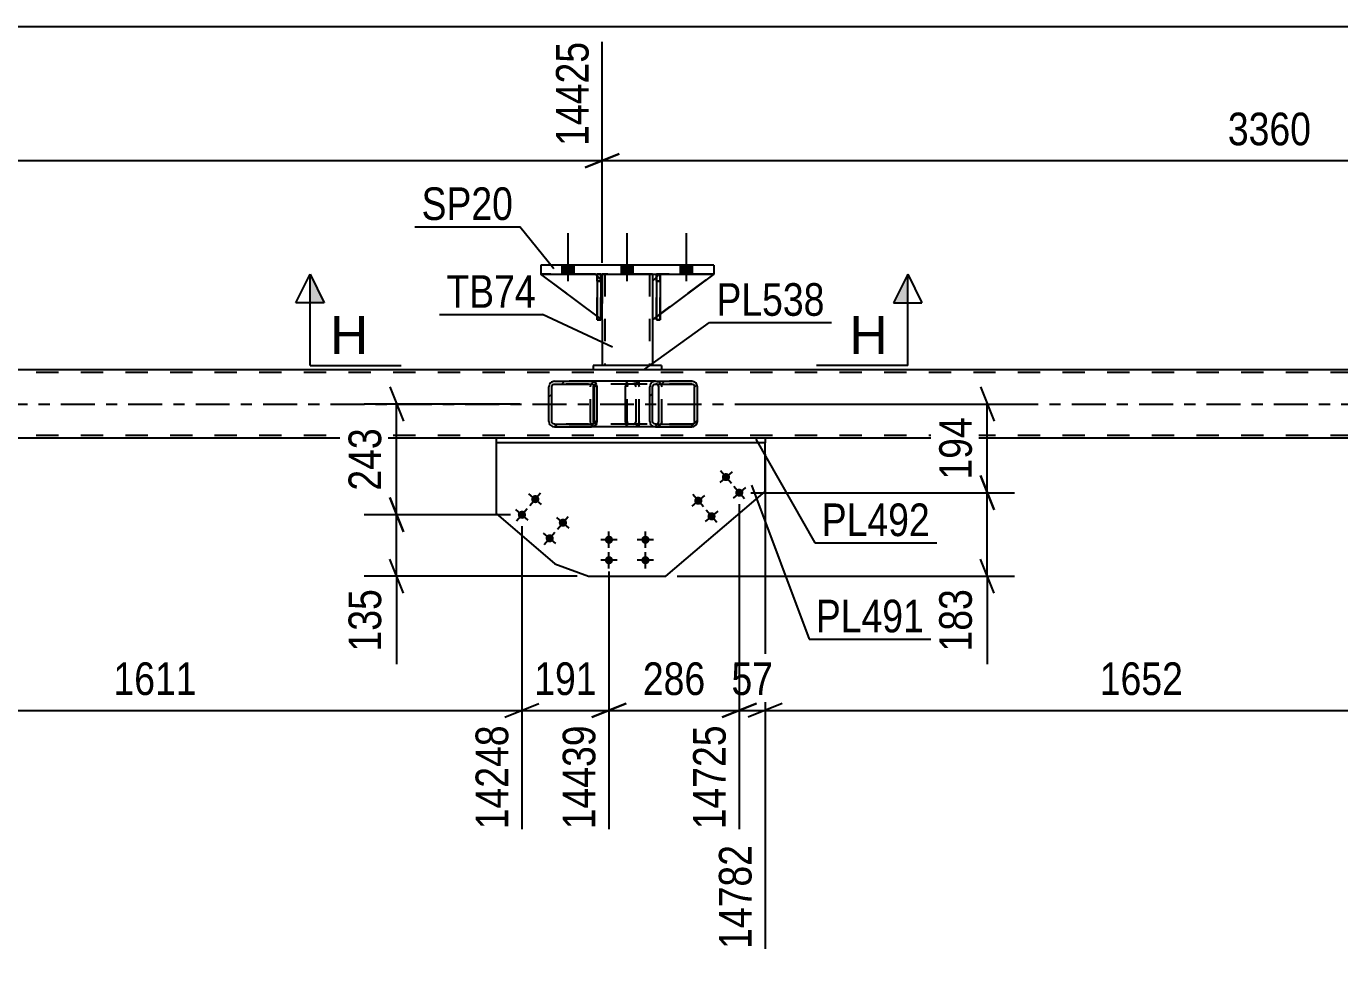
# Model space of a CAD drawing. Header units: millimetres. Extents: x -57 to 784, y -442 to 152.
# Drawn here: x 552.9 to 668.2, y -256.5 to -174.9 of the extents above; entities that cross this region are included whole.
import ezdxf

# ---------------------------------------------------------------- set-up
doc = ezdxf.new("R2010")
doc.units = ezdxf.units.MM
doc.linetypes.add('DXK_LINE_DOT2', pattern=[3.9198, 1.9599, -1.9599])
doc.linetypes.add('DXK_LINE_DOT3', pattern=[5.9187, 2.979, -0.9799, 0.9799, -0.9799])
doc.styles.add('Arial', font='ARIAL.TTF', dxfattribs={"height": 0.2})
doc.styles.add('Arial Narrow', font='ARIALN.TTF', dxfattribs={"height": 0.2})

# ---------------------------------------------------------------- blocks, each defined once
blk = doc.blocks.new('Part-761523242-1364 - 1231')
at = {"color": 2, "linetype": 'Continuous'}
for p, q in [((602.65, -205.11), (438.39, -205.11)), ((708.56, -205.11), (608.65, -205.11)), ((594.12, -211.11), (531.96, -211.11)), ((681.57, -211.11), (617.76, -211.11))]:
    blk.add_line(p, q, dxfattribs=at)
at = {"color": 7, "linetype": 'DXK_LINE_DOT2'}
for p, q in [((608.65, -205.11), (602.65, -205.11)), ((708.56, -205.35), (40.98, -205.35)), ((708.56, -210.87), (40.98, -210.87)), ((617.76, -211.11), (594.12, -211.11))]:
    blk.add_line(p, q, dxfattribs=at)
at = {"color": 7, "linetype": 'DXK_LINE_DOT3'}
blk.add_line((40.98, -208.11), (708.56, -208.11), dxfattribs=at)
blk = doc.blocks.new('Part-761523242-1236 - 1231')
at = {"color": 7, "linetype": 'DXK_LINE_DOT2'}
for p, q in [((608.21, -197.31), (608.21, -196.71)), ((608.21, -196.71), (608.21, -196.71)), ((608.21, -196.71), (608.21, -200.71)), ((608.53, -196.71), (608.21, -196.71)), ((608.53, -197.31), (608.53, -196.71)), ((608.53, -200.71), (608.53, -196.71)), ((608.21, -200.71), (608.21, -197.31)), ((608.21, -197.31), (608.53, -197.31)), ((608.53, -197.31), (608.53, -200.71)), ((608.21, -200.71), (608.53, -200.71))]:
    blk.add_line(p, q, dxfattribs=at)
blk = doc.blocks.new('Part-761523242-1238 - 1231')
at = {"color": 2, "linetype": 'Continuous'}
for p, q in [((608.53, -196.71), (608.21, -196.71)), ((608.21, -196.71), (608.21, -200.71)), ((608.53, -196.71), (608.53, -196.71)), ((608.53, -196.71), (608.53, -200.71)), ((608.53, -200.71), (608.21, -200.71))]:
    blk.add_line(p, q, dxfattribs=at)
at = {"color": 7, "linetype": 'DXK_LINE_DOT2'}
for p, q in [((608.21, -197.31), (608.21, -196.71)), ((608.53, -197.31), (608.53, -196.71)), ((608.53, -196.71), (608.53, -196.71)), ((608.53, -197.31), (608.21, -197.31)), ((608.21, -197.31), (608.21, -200.71)), ((608.53, -200.71), (608.53, -197.31))]:
    blk.add_line(p, q, dxfattribs=at)
blk = doc.blocks.new('Part-761523242-1260 - 1231')
at = {"color": 2, "linetype": 'Continuous'}
for p, q in [((608.65, -204.71), (602.65, -204.71)), ((602.65, -204.71), (602.65, -205.11)), ((608.65, -205.11), (602.65, -205.11)), ((608.65, -204.71), (608.65, -205.11))]:
    blk.add_line(p, q, dxfattribs=at)
blk = doc.blocks.new('Part-761523242-1690 - 1231')
at = {"color": 7, "linetype": 'DXK_LINE_DOT2'}
for p, q in [((603.01, -197.31), (603.01, -196.71)), ((603.01, -196.71), (603.01, -196.71)), ((603.01, -196.71), (603.01, -200.71)), ((603.33, -196.71), (603.01, -196.71)), ((603.33, -197.31), (603.33, -196.71)), ((603.33, -200.71), (603.33, -196.71)), ((603.01, -200.71), (603.01, -197.31)), ((603.01, -197.31), (603.33, -197.31)), ((603.33, -197.31), (603.33, -200.71)), ((603.01, -200.71), (603.33, -200.71))]:
    blk.add_line(p, q, dxfattribs=at)
blk = doc.blocks.new('Part-761523242-1324 - 1231')
at = {"color": 2, "linetype": 'Continuous'}
for p, q in [((613.25, -195.91), (598.05, -195.91)), ((598.05, -195.91), (598.05, -196.71)), ((613.25, -195.91), (613.25, -196.71)), ((598.05, -196.71), (613.25, -196.71))]:
    blk.add_line(p, q, dxfattribs=at)
blk = doc.blocks.new('Part-761523242-1337 - 1231')
at = {"color": 2, "linetype": 'Continuous'}
for p, q in [((603.45, -196.71), (603.45, -197.31)), ((607.85, -196.71), (607.85, -197.31)), ((603.45, -200.71), (603.45, -204.71)), ((607.85, -200.71), (607.85, -204.71))]:
    blk.add_line(p, q, dxfattribs=at)
at = {"color": 7, "linetype": 'DXK_LINE_DOT2'}
for p, q in [((607.85, -196.71), (603.45, -196.71)), ((603.69, -196.71), (603.69, -204.71)), ((607.61, -196.71), (607.61, -204.71)), ((603.45, -197.31), (603.45, -200.71)), ((607.85, -197.31), (607.85, -200.71)), ((607.85, -204.71), (603.45, -204.71))]:
    blk.add_line(p, q, dxfattribs=at)
blk = doc.blocks.new('Part-761523242-1367 - 1231')
at = {"linetype": 'Continuous'}
h = blk.add_hatch(dxfattribs=at)
h.set_pattern_fill('', scale=0.7, style=0, pattern_type=0)
h.set_pattern_definition([(45, (611.7738, -206.4093), (-1.57154, 1.57154), [])])
h.paths.add_polyline_path([(611.81, -206.59), (611.77, -206.41), (611.66, -206.25), (611.5, -206.15), (611.31, -206.11), (608.13, -206.11), (607.93, -206.15), (607.77, -206.25), (607.66, -206.41), (607.62, -206.59), (607.62, -209.63), (607.66, -209.82), (607.77, -209.97), (607.93, -210.08), (608.13, -210.11), (611.31, -210.11), (611.5, -210.08), (611.66, -209.97), (611.77, -209.82), (611.81, -209.63)])
h.paths.add_polyline_path([(611.54, -209.72), (611.49, -209.8), (611.41, -209.85), (611.31, -209.87), (608.13, -209.87), (608.03, -209.85), (607.95, -209.8), (607.89, -209.72), (607.87, -209.63), (607.87, -206.59), (607.89, -206.5), (607.95, -206.42), (608.03, -206.37), (608.13, -206.35), (611.31, -206.35), (611.41, -206.37), (611.49, -206.42), (611.54, -206.5), (611.56, -206.59), (611.56, -209.63)])
at = {"color": 2, "linetype": 'Continuous'}
for p, q in [((605.49, -206.59), (605.52, -206.41)), ((605.52, -206.41), (605.57, -206.25)), ((605.57, -206.25), (605.66, -206.15)), ((605.66, -206.15), (605.77, -206.11)), ((608.13, -206.11), (605.77, -206.11)), ((607.66, -206.41), (607.62, -206.59)), ((607.89, -206.5), (607.95, -206.42)), ((608.13, -206.11), (607.93, -206.15)), ((607.95, -206.42), (608.03, -206.37)), ((608.03, -206.37), (608.13, -206.35)), ((608.13, -206.11), (611.31, -206.11)), ((608.13, -206.35), (611.31, -206.35)), ((608.26, -206.37), (608.17, -206.35)), ((608.35, -206.42), (608.26, -206.37)), ((608.4, -206.5), (608.35, -206.42)), ((611.5, -206.15), (611.31, -206.11)), ((611.31, -206.35), (611.41, -206.37)), ((611.41, -206.37), (611.49, -206.42)), ((611.49, -206.42), (611.54, -206.5)), ((611.81, -206.59), (611.77, -206.41)), ((605.49, -209.63), (605.49, -206.59)), ((607.62, -209.63), (607.62, -206.59)), ((607.87, -206.59), (607.89, -206.5)), ((607.87, -209.63), (607.87, -206.59)), ((608.42, -206.59), (608.4, -206.5)), ((608.42, -209.63), (608.42, -206.59)), ((611.54, -206.5), (611.56, -206.59)), ((611.56, -209.63), (611.56, -206.59)), ((611.81, -209.63), (611.81, -206.59)), ((605.52, -209.82), (605.49, -209.63)), ((605.57, -209.97), (605.52, -209.82)), ((607.62, -209.63), (607.66, -209.82)), ((607.89, -209.72), (607.87, -209.63)), ((607.95, -209.8), (607.89, -209.72)), ((608.03, -209.85), (607.95, -209.8)), ((608.13, -209.87), (608.03, -209.85)), ((608.13, -209.87), (611.31, -209.87)), ((608.17, -209.87), (608.26, -209.85)), ((608.26, -209.85), (608.35, -209.8)), ((608.35, -209.8), (608.4, -209.72)), ((608.4, -209.72), (608.42, -209.63)), ((611.41, -209.85), (611.31, -209.87)), ((611.49, -209.8), (611.41, -209.85)), ((611.54, -209.72), (611.49, -209.8)), ((611.56, -209.63), (611.54, -209.72)), ((611.77, -209.82), (611.81, -209.63)), ((605.66, -210.08), (605.57, -209.97)), ((605.77, -210.11), (605.66, -210.08)), ((608.13, -210.11), (605.77, -210.11)), ((607.93, -210.08), (608.13, -210.11)), ((608.13, -210.11), (611.31, -210.11)), ((611.31, -210.11), (611.5, -210.08))]:
    blk.add_line(p, q, dxfattribs=at)
at = {"color": 7, "linetype": 'DXK_LINE_DOT2'}
for p, q in [((605.67, -206.42), (605.64, -206.5)), ((605.71, -206.37), (605.67, -206.42)), ((605.77, -206.35), (605.71, -206.37)), ((611.31, -206.35), (605.77, -206.35)), ((606.68, -206.35), (606.68, -206.11)), ((611.31, -206.11), (608.13, -206.11)), ((608.17, -206.11), (608.36, -206.15)), ((608.63, -206.41), (608.67, -206.59)), ((605.64, -206.5), (605.63, -206.59)), ((605.63, -209.63), (605.63, -206.59)), ((608.67, -209.63), (608.67, -206.59)), ((605.63, -209.63), (605.64, -209.72)), ((605.64, -209.72), (605.67, -209.8)), ((605.67, -209.8), (605.71, -209.85)), ((605.71, -209.85), (605.77, -209.87)), ((611.31, -209.87), (605.77, -209.87)), ((606.68, -210.11), (606.68, -209.87)), ((608.67, -209.63), (608.63, -209.82)), ((611.31, -210.11), (608.13, -210.11)), ((608.36, -210.08), (608.17, -210.11))]:
    blk.add_line(p, q, dxfattribs=at)
at = {"color": 2, "linetype": 'Continuous'}
for centre, start, end in [((608.11, -206.61), 111.1941, 156.1506), ((611.32, -206.61), 23.8494, 68.8059), ((608.11, -209.62), 203.8494, 248.8059), ((611.32, -209.62), 291.1941, 336.1506)]:
    blk.add_arc(centre, 0.492, start, end, dxfattribs=at)
at = {"color": 7, "linetype": 'DXK_LINE_DOT2'}
for centre, start, end in [((608.18, -206.61), 23.8494, 68.8059), ((608.18, -209.62), 291.1941, 336.1506)]:
    blk.add_arc(centre, 0.492, start, end, dxfattribs=at)
blk = doc.blocks.new('Part-761523242-1369 - 1231')
at = {"linetype": 'Continuous'}
h = blk.add_hatch(dxfattribs=at)
h.set_pattern_fill('', scale=0.7, style=0, pattern_type=0)
h.set_pattern_definition([(45, (602.9717, -206.4093), (-1.57154, 1.57154), [])])
h.paths.add_polyline_path([(603.01, -206.59), (602.97, -206.41), (602.86, -206.25), (602.7, -206.15), (602.5, -206.11), (599.26, -206.11), (599.07, -206.15), (598.9, -206.25), (598.79, -206.41), (598.75, -206.59), (598.75, -209.63), (598.79, -209.82), (598.9, -209.97), (599.07, -210.08), (599.26, -210.11), (602.5, -210.11), (602.7, -210.08), (602.86, -209.97), (602.97, -209.82), (603.01, -209.63)])
h.paths.add_polyline_path([(602.74, -209.72), (602.68, -209.8), (602.6, -209.85), (602.5, -209.87), (599.26, -209.87), (599.17, -209.85), (599.08, -209.8), (599.03, -209.72), (599.01, -209.63), (599.01, -206.59), (599.03, -206.5), (599.08, -206.42), (599.17, -206.37), (599.26, -206.35), (602.5, -206.35), (602.6, -206.37), (602.68, -206.42), (602.74, -206.5), (602.76, -206.59), (602.76, -209.63)])
at = {"color": 2, "linetype": 'Continuous'}
for p, q in [((598.79, -206.41), (598.75, -206.59)), ((599.03, -206.5), (599.08, -206.42)), ((599.26, -206.11), (599.07, -206.15)), ((599.08, -206.42), (599.17, -206.37)), ((599.17, -206.37), (599.26, -206.35)), ((599.26, -206.11), (602.5, -206.11)), ((599.26, -206.35), (602.5, -206.35)), ((605.77, -206.11), (602.5, -206.11)), ((602.7, -206.15), (602.5, -206.11)), ((602.5, -206.35), (602.6, -206.37)), ((602.6, -206.37), (602.68, -206.42)), ((602.68, -206.42), (602.74, -206.5)), ((602.7, -206.5), (602.72, -206.47)), ((603.01, -206.59), (602.97, -206.41)), ((598.75, -209.63), (598.75, -206.59)), ((599.01, -206.59), (599.03, -206.5)), ((599.01, -209.63), (599.01, -206.59)), ((602.68, -206.59), (602.7, -206.5)), ((602.68, -209.63), (602.68, -206.59)), ((602.74, -206.5), (602.76, -206.59)), ((602.76, -209.63), (602.76, -206.59)), ((603.01, -209.63), (603.01, -206.59)), ((598.75, -209.63), (598.79, -209.82)), ((599.03, -209.72), (599.01, -209.63)), ((599.08, -209.8), (599.03, -209.72)), ((599.17, -209.85), (599.08, -209.8)), ((599.26, -209.87), (599.17, -209.85)), ((599.26, -209.87), (602.5, -209.87)), ((602.6, -209.85), (602.5, -209.87)), ((602.68, -209.8), (602.6, -209.85)), ((602.7, -209.72), (602.68, -209.63)), ((602.74, -209.72), (602.68, -209.8)), ((602.72, -209.75), (602.7, -209.72)), ((602.76, -209.63), (602.74, -209.72)), ((602.97, -209.82), (603.01, -209.63)), ((599.07, -210.08), (599.26, -210.11)), ((599.26, -210.11), (602.5, -210.11)), ((602.5, -210.11), (602.7, -210.08)), ((605.77, -210.11), (602.5, -210.11))]:
    blk.add_line(p, q, dxfattribs=at)
at = {"color": 7, "linetype": 'DXK_LINE_DOT2'}
for p, q in [((602.5, -206.11), (599.26, -206.11)), ((606.17, -206.35), (599.26, -206.35)), ((602.42, -206.59), (602.46, -206.41)), ((602.72, -206.47), (602.75, -206.42)), ((602.74, -206.15), (602.93, -206.11)), ((602.83, -206.37), (602.75, -206.42)), ((602.93, -206.35), (602.83, -206.37)), ((606.17, -206.11), (605.77, -206.11)), ((606.17, -206.11), (606.36, -206.15)), ((606.26, -206.37), (606.17, -206.35)), ((606.35, -206.42), (606.26, -206.37)), ((606.4, -206.5), (606.35, -206.42)), ((606.64, -206.41), (606.68, -206.59)), ((602.42, -209.63), (602.42, -206.59)), ((606.42, -206.59), (606.4, -206.5)), ((606.42, -209.63), (606.42, -206.59)), ((606.68, -209.63), (606.68, -206.59)), ((606.17, -209.87), (599.26, -209.87)), ((602.46, -209.82), (602.42, -209.63)), ((602.75, -209.8), (602.72, -209.75)), ((602.75, -209.8), (602.83, -209.85)), ((602.83, -209.85), (602.93, -209.87)), ((606.17, -209.87), (606.26, -209.85)), ((606.26, -209.85), (606.35, -209.8)), ((606.35, -209.8), (606.4, -209.72)), ((606.4, -209.72), (606.42, -209.63)), ((606.68, -209.63), (606.64, -209.82)), ((602.5, -210.11), (599.26, -210.11)), ((602.93, -210.11), (602.74, -210.08)), ((606.17, -210.11), (605.77, -210.11)), ((606.36, -210.08), (606.17, -210.11))]:
    blk.add_line(p, q, dxfattribs=at)
at = {"color": 2, "linetype": 'Continuous'}
for centre, start, end in [((599.25, -206.61), 110.7583, 155.68), ((602.52, -206.61), 24.32, 69.2417), ((599.25, -209.61), 204.32, 249.2417), ((602.52, -209.61), 290.7583, 335.68)]:
    blk.add_arc(centre, 0.496, start, end, dxfattribs=at)
at = {"color": 7, "linetype": 'DXK_LINE_DOT2'}
for centre, start, end in [((602.91, -206.61), 110.7583, 155.68), ((606.19, -206.61), 24.32, 69.2417), ((602.91, -209.61), 204.32, 249.2417), ((606.19, -209.61), 290.7583, 335.68)]:
    blk.add_arc(centre, 0.496, start, end, dxfattribs=at)
blk = doc.blocks.new('Bolt-761523242-1396 - 1231')
at = {"linetype": 'Continuous'}
for points in [[(614.04, -214.75, -1), (614.59, -214.29, -1)], [(615.21, -216.12, -1), (615.76, -215.66, -1)], [(611.61, -216.83, -1), (612.16, -216.36, -1)], [(612.78, -218.2, -1), (613.32, -217.73, -1)]]:
    blk.add_hatch(color=1, dxfattribs=at).paths.add_polyline_path(points)
at = {"color": 1, "linetype": 'Continuous'}
for p, q in [((614.87, -214.05), (613.77, -214.99)), ((614.79, -215.07), (613.85, -213.97)), ((616.03, -215.42), (614.94, -216.36)), ((615.95, -216.44), (615.02, -215.34)), ((612.43, -216.13), (611.33, -217.06)), ((612.35, -217.14), (611.42, -216.05)), ((613.6, -217.5), (612.5, -218.43)), ((613.52, -218.51), (612.58, -217.42))]:
    blk.add_line(p, q, dxfattribs=at)
blk = doc.blocks.new('Bolt-761523242-1397 - 1231')
at = {"linetype": 'Continuous'}
for points in [[(597.29, -216.22, -1), (597.84, -216.69, -1)], [(596.12, -217.59, -1), (596.67, -218.06, -1)], [(599.72, -218.29, -1), (600.27, -218.76, -1)], [(598.56, -219.66, -1), (599.11, -220.13, -1)]]:
    blk.add_hatch(color=1, dxfattribs=at).paths.add_polyline_path(points)
at = {"color": 1, "linetype": 'Continuous'}
for p, q in [((598.11, -216.92), (597.01, -215.99)), ((597.09, -217), (598.03, -215.91)), ((596.94, -218.29), (595.85, -217.36)), ((595.93, -218.37), (596.86, -217.28)), ((599.53, -219.08), (600.46, -217.98)), ((600.55, -218.99), (599.45, -218.06)), ((599.38, -220.36), (598.28, -219.43)), ((598.36, -220.45), (599.3, -219.35))]:
    blk.add_line(p, q, dxfattribs=at)
blk = doc.blocks.new('Bolt-761523242-1406 - 1231')
at = {"linetype": 'Continuous'}
for points in [[(603.68, -220.02, -1), (604.4, -220.02, -1)], [(606.88, -220.02, -1), (607.6, -220.02, -1)], [(603.68, -221.82, -1), (604.4, -221.82, -1)], [(606.88, -221.82, -1), (607.6, -221.82, -1)]]:
    blk.add_hatch(color=1, dxfattribs=at).paths.add_polyline_path(points)
at = {"color": 1, "linetype": 'Continuous'}
for p, q in [((604.76, -220.02), (603.32, -220.02)), ((604.04, -220.74), (604.04, -219.3)), ((607.96, -220.02), (606.52, -220.02)), ((607.24, -220.74), (607.24, -219.3)), ((604.04, -222.54), (604.04, -221.1)), ((607.24, -222.54), (607.24, -221.1)), ((604.76, -221.82), (603.32, -221.82)), ((607.96, -221.82), (606.52, -221.82))]:
    blk.add_line(p, q, dxfattribs=at)
blk = doc.blocks.new('Bolt-761523242-1456 - 1231')
at = {"linetype": 'Continuous'}
for points in [[(599.93, -196.71), (600.97, -196.71), (600.97, -195.91), (599.93, -195.91)], [(599.93, -196.71), (600.97, -196.71), (600.97, -195.91), (599.93, -195.91)], [(599.93, -196.71), (600.97, -196.71), (600.97, -195.91), (599.93, -195.91)], [(605.13, -196.71), (606.17, -196.71), (606.17, -195.91), (605.13, -195.91)], [(605.13, -196.71), (606.17, -196.71), (606.17, -195.91), (605.13, -195.91)], [(610.33, -196.71), (611.37, -196.71), (611.37, -195.91), (610.33, -195.91)], [(610.33, -196.71), (611.37, -196.71), (611.37, -195.91), (610.33, -195.91)], [(610.33, -196.71), (611.37, -196.71), (611.37, -195.91), (610.33, -195.91)]]:
    blk.add_hatch(color=1, dxfattribs=at).paths.add_polyline_path(points)
at = {"color": 1, "linetype": 'Continuous'}
for p, q in [((600.45, -197.31), (600.45, -193.11)), ((600.45, -197.31), (600.45, -193.11)), ((600.45, -197.31), (600.45, -193.11)), ((605.65, -197.31), (605.65, -193.11)), ((605.65, -197.31), (605.65, -193.11)), ((610.85, -197.31), (610.85, -193.11)), ((610.85, -197.31), (610.85, -193.11)), ((610.85, -197.31), (610.85, -193.11)), ((599.93, -196.71), (599.93, -195.91)), ((599.93, -196.71), (599.93, -195.91)), ((599.93, -196.71), (599.93, -195.91)), ((600.97, -196.71), (600.97, -195.91)), ((600.97, -196.71), (600.97, -195.91)), ((600.97, -196.71), (600.97, -195.91)), ((605.13, -196.71), (605.13, -195.91)), ((605.13, -196.71), (605.13, -195.91)), ((606.17, -196.71), (606.17, -195.91)), ((606.17, -196.71), (606.17, -195.91)), ((610.33, -196.71), (610.33, -195.91)), ((610.33, -196.71), (610.33, -195.91)), ((610.33, -196.71), (610.33, -195.91)), ((611.37, -196.71), (611.37, -195.91)), ((611.37, -196.71), (611.37, -195.91)), ((611.37, -196.71), (611.37, -195.91))]:
    blk.add_line(p, q, dxfattribs=at)
blk = doc.blocks.new('Part-761523242-1495 - 1231')
at = {"color": 2, "linetype": 'Continuous'}
for p, q in [((594.12, -211.51), (594.12, -217.72)), ((617.76, -215.79), (617.76, -211.51)), ((609.04, -223.22), (617.76, -215.79)), ((594.12, -217.72), (599.29, -222.13)), ((599.29, -222.13), (602.24, -223.22)), ((602.24, -223.22), (609.04, -223.22))]:
    blk.add_line(p, q, dxfattribs=at)
at = {"color": 7, "linetype": 'DXK_LINE_DOT2'}
blk.add_line((617.76, -211.51), (594.12, -211.51), dxfattribs=at)
blk = doc.blocks.new('Part-761523242-1566 - 1231')
at = {"color": 2, "linetype": 'Continuous'}
for p, q in [((617.76, -211.11), (594.12, -211.11)), ((594.12, -211.11), (594.12, -211.51)), ((617.76, -211.51), (594.12, -211.51)), ((617.76, -211.11), (617.76, -211.51))]:
    blk.add_line(p, q, dxfattribs=at)
blk = doc.blocks.new('Part-761523242-1691 - 1231')
at = {"color": 2, "linetype": 'Continuous'}
for p, q in [((603.33, -196.71), (603.01, -196.71)), ((603.01, -196.71), (603.01, -200.71)), ((603.33, -196.71), (603.33, -196.71)), ((603.33, -196.71), (603.33, -200.71)), ((603.33, -200.71), (603.01, -200.71))]:
    blk.add_line(p, q, dxfattribs=at)
at = {"color": 7, "linetype": 'DXK_LINE_DOT2'}
for p, q in [((603.01, -197.31), (603.01, -196.71)), ((603.33, -197.31), (603.33, -196.71)), ((603.33, -196.71), (603.33, -196.71)), ((603.33, -197.31), (603.01, -197.31)), ((603.01, -197.31), (603.01, -200.71)), ((603.33, -200.71), (603.33, -197.31))]:
    blk.add_line(p, q, dxfattribs=at)
blk = doc.blocks.new('Part-761523242-1692 - 1231')
at = {"color": 7, "linetype": 'DXK_LINE_DOT2'}
for p, q in [((603.45, -200.71), (598.05, -196.71)), ((598.05, -196.71), (602.85, -196.71)), ((602.85, -196.71), (603.45, -197.31)), ((603.45, -197.31), (602.85, -196.71)), ((603.45, -197.31), (603.45, -200.71)), ((603.45, -197.31), (603.45, -197.31)), ((603.45, -197.31), (603.45, -200.71))]:
    blk.add_line(p, q, dxfattribs=at)
blk = doc.blocks.new('Part-761523242-1693 - 1231')
at = {"color": 2, "linetype": 'Continuous'}
for p, q in [((603.01, -200.38), (598.05, -196.71)), ((603.01, -196.87), (602.85, -196.71)), ((603.45, -197.31), (603.33, -197.19)), ((603.45, -197.31), (603.45, -197.31)), ((603.45, -200.71), (603.45, -197.31)), ((603.33, -200.62), (603.45, -200.71)), ((603.45, -200.71), (603.45, -200.71))]:
    blk.add_line(p, q, dxfattribs=at)
at = {"color": 7, "linetype": 'DXK_LINE_DOT2'}
for p, q in [((602.85, -196.71), (598.05, -196.71)), ((602.85, -196.71), (603.45, -197.31)), ((603.33, -197.19), (603.01, -196.87)), ((603.45, -197.31), (603.45, -200.71)), ((603.33, -200.62), (603.01, -200.38))]:
    blk.add_line(p, q, dxfattribs=at)
blk = doc.blocks.new('Part-761523242-1694 - 1231')
at = {"color": 7, "linetype": 'DXK_LINE_DOT2'}
for p, q in [((608.45, -196.71), (607.85, -197.31)), ((607.85, -200.71), (613.25, -196.71)), ((613.25, -196.71), (608.45, -196.71)), ((607.85, -197.31), (607.85, -200.71))]:
    blk.add_line(p, q, dxfattribs=at)
blk = doc.blocks.new('Part-761523242-1695 - 1231')
at = {"color": 2, "linetype": 'Continuous'}
for p, q in [((608.21, -196.96), (607.85, -197.31)), ((613.25, -196.71), (608.53, -200.21)), ((607.85, -197.31), (607.85, -200.71)), ((608.21, -200.45), (607.85, -200.71))]:
    blk.add_line(p, q, dxfattribs=at)
at = {"color": 7, "linetype": 'DXK_LINE_DOT2'}
for p, q in [((608.45, -196.71), (608.21, -196.96)), ((613.25, -196.71), (608.45, -196.71)), ((608.53, -200.21), (608.21, -200.45))]:
    blk.add_line(p, q, dxfattribs=at)
blk = doc.blocks.new('StraightDimension-761523242-26905 - 1231')
at = {"color": 7, "linetype": 'Continuous'}
for p, q in [((584.78, -206.61), (585.98, -209.61)), ((596.2, -208.11), (582.53, -208.11)), ((585.38, -217.82), (585.38, -208.11)), ((585.98, -219.32), (584.78, -216.32)), ((595.39, -217.82), (582.53, -217.82))]:
    blk.add_line(p, q, dxfattribs=at)
at = {"color": 0}
blk.add_wipeout([(584.63, -209.63), (580.43, -209.63), (580.43, -216.31), (584.63, -216.31)], dxfattribs=at)
at = {"color": 3, "style": 'Arial Narrow'}
blk.add_text('243', height=2.863, rotation=90.0002, dxfattribs=at).set_placement((584.03, -215.71))
blk = doc.blocks.new('StraightDimension-761523242-10078 - 1231')
at = {"color": 7, "linetype": 'Continuous'}
for p, q in [((433.19, -195.71), (433.19, -176.3)), ((603.45, -195.71), (603.45, -176.3)), ((434.69, -186.14), (431.69, -187.34)), ((433.19, -186.74), (603.45, -186.74)), ((601.95, -187.34), (604.95, -186.14))]:
    blk.add_line(p, q, dxfattribs=at)
at = {"color": 0}
blk.add_wipeout([(522.58, -185.99), (522.58, -181.79), (514.06, -181.79), (514.06, -185.99)], dxfattribs=at)
at = {"color": 3, "style": 'Arial Narrow'}
blk.add_text('4257', height=2.863, dxfattribs=at).set_placement((514.66, -185.39))
at = {"color": 0, "linetype": 'Continuous'}
blk.add_wipeout([(602.85, -175.7), (598.65, -175.7), (598.65, -186.04), (602.85, -186.04)], dxfattribs=at)
at = {"color": 3, "linetype": 'Continuous', "style": 'Arial Narrow'}
blk.add_text('14425', height=2.863, rotation=90.0002, dxfattribs=at).set_placement((602.25, -185.44))
blk = doc.blocks.new('StraightDimension-761523242-10077 - 1231')
at = {"color": 7, "linetype": 'Continuous'}
for p, q in [((603.45, -195.71), (603.45, -176.3)), ((720.66, -210.11), (720.66, -176.3)), ((604.95, -186.14), (601.95, -187.34)), ((603.45, -186.74), (720.66, -186.74)), ((719.16, -187.34), (722.16, -186.14))]:
    blk.add_line(p, q, dxfattribs=at)
at = {"color": 0}
blk.add_wipeout([(666.31, -185.99), (666.31, -181.79), (657.8, -181.79), (657.8, -185.99)], dxfattribs=at)
at = {"color": 3, "style": 'Arial Narrow'}
blk.add_text('3360', height=2.863, dxfattribs=at).set_placement((658.4, -185.39))
at = {"color": 0, "linetype": 'Continuous'}
blk.add_wipeout([(720.06, -175.7), (715.86, -175.7), (715.86, -186.04), (720.06, -186.04)], dxfattribs=at)
at = {"color": 3, "linetype": 'Continuous', "style": 'Arial Narrow'}
blk.add_text('17785', height=2.863, rotation=90.0002, dxfattribs=at).set_placement((719.46, -185.44))
blk = doc.blocks.new('StraightDimension-761523242-2321 - 1231')
at = {"color": 7, "linetype": 'Continuous'}
blk.add_line((28.88, -174.95), (720.66, -174.95), dxfattribs=at)
blk = doc.blocks.new('StraightDimension-761523242-26933 - 1231')
at = {"color": 7, "linetype": 'Continuous'}
for p, q in [((636.66, -214.39), (637.86, -217.39)), ((616.49, -215.89), (639.66, -215.89)), ((637.26, -223.22), (637.26, -215.89)), ((637.86, -224.72), (636.66, -221.72)), ((610.04, -223.22), (639.66, -223.22)), ((637.26, -223.22), (637.26, -230.95)), ((637.26, -223.22), (637.26, -230.95))]:
    blk.add_line(p, q, dxfattribs=at)
at = {"color": 0}
blk.add_wipeout([(636.51, -223.74), (632.31, -223.74), (632.31, -230.43), (636.51, -230.43)], dxfattribs=at)
at = {"color": 3, "style": 'Arial Narrow'}
blk.add_text('183', height=2.863, rotation=90.0002, dxfattribs=at).set_placement((635.91, -229.83))
blk = doc.blocks.new('StraightDimension-761523242-10353 - 1231')
at = {"color": 7, "linetype": 'Continuous'}
for p, q in [((617.76, -212.51), (617.76, -255.94)), ((683.84, -216.1), (683.84, -245.44)), ((619.26, -234.4), (616.26, -235.6)), ((617.76, -235), (683.84, -235)), ((682.34, -235.6), (685.34, -234.4))]:
    blk.add_line(p, q, dxfattribs=at)
at = {"color": 0}
blk.add_wipeout([(655.06, -234.25), (655.06, -230.05), (646.55, -230.05), (646.55, -234.25)], dxfattribs=at)
at = {"color": 3, "style": 'Arial Narrow'}
blk.add_text('1652', height=2.863, dxfattribs=at).set_placement((647.15, -233.65))
at = {"color": 0, "linetype": 'Continuous'}
blk.add_wipeout([(683.24, -235.7), (679.04, -235.7), (679.04, -246.04), (683.24, -246.04)], dxfattribs=at)
at = {"color": 3, "linetype": 'Continuous', "style": 'Arial Narrow'}
blk.add_text('16434', height=2.863, rotation=90.0002, dxfattribs=at).set_placement((682.64, -245.44))
blk = doc.blocks.new('StraightDimension-761523242-10354 - 1231')
at = {"color": 7, "linetype": 'Continuous'}
for p, q in [((617.76, -212.51), (617.76, -255.94)), ((615.49, -216.89), (615.49, -245.44)), ((613.99, -235.6), (616.99, -234.4)), ((615.49, -235), (617.76, -235)), ((619.26, -234.4), (616.26, -235.6))]:
    blk.add_line(p, q, dxfattribs=at)
at = {"color": 0, "linetype": 'Continuous'}
blk.add_wipeout([(617.16, -246.2), (612.96, -246.2), (612.96, -256.54), (617.16, -256.54)], dxfattribs=at)
at = {"color": 3, "linetype": 'Continuous', "style": 'Arial Narrow'}
blk.add_text('14782', height=2.863, rotation=90.0002, dxfattribs=at).set_placement((616.56, -255.94))
at = {"color": 0}
blk.add_wipeout([(619.05, -234.25), (619.05, -230.05), (614.2, -230.05), (614.2, -234.25)], dxfattribs=at)
at = {"color": 3, "style": 'Arial Narrow'}
blk.add_text('57', height=2.863, dxfattribs=at).set_placement((614.8, -233.65))
blk = doc.blocks.new('StraightDimension-761523242-10355 - 1231')
at = {"color": 7, "linetype": 'Continuous'}
for p, q in [((615.49, -216.89), (615.49, -245.44)), ((604.04, -222.82), (604.04, -245.44)), ((602.54, -235.6), (605.54, -234.4)), ((604.04, -235), (615.49, -235)), ((616.99, -234.4), (613.99, -235.6))]:
    blk.add_line(p, q, dxfattribs=at)
at = {"color": 0}
blk.add_wipeout([(613.11, -234.25), (613.11, -230.05), (606.42, -230.05), (606.42, -234.25)], dxfattribs=at)
at = {"color": 3, "style": 'Arial Narrow'}
blk.add_text('286', height=2.863, dxfattribs=at).set_placement((607.02, -233.65))
at = {"color": 0, "linetype": 'Continuous'}
blk.add_wipeout([(614.89, -235.7), (610.69, -235.7), (610.69, -246.04), (614.89, -246.04)], dxfattribs=at)
at = {"color": 3, "linetype": 'Continuous', "style": 'Arial Narrow'}
blk.add_text('14725', height=2.863, rotation=90.0002, dxfattribs=at).set_placement((614.29, -245.44))
blk = doc.blocks.new('StraightDimension-761523242-10356 - 1231')
at = {"color": 7, "linetype": 'Continuous'}
for p, q in [((596.39, -218.82), (596.39, -245.44)), ((604.04, -222.82), (604.04, -245.44)), ((594.89, -235.6), (597.89, -234.4)), ((596.39, -235), (604.04, -235)), ((605.54, -234.4), (602.54, -235.6))]:
    blk.add_line(p, q, dxfattribs=at)
at = {"color": 0}
blk.add_wipeout([(603.56, -234.25), (603.56, -230.05), (596.88, -230.05), (596.88, -234.25)], dxfattribs=at)
at = {"color": 0, "linetype": 'Continuous'}
blk.add_wipeout([(603.44, -235.7), (599.24, -235.7), (599.24, -246.04), (603.44, -246.04)], dxfattribs=at)
at = {"color": 3, "style": 'Arial Narrow'}
blk.add_text('191', height=2.863, dxfattribs=at).set_placement((597.48, -233.65))
at = {"color": 3, "linetype": 'Continuous', "style": 'Arial Narrow'}
blk.add_text('14439', height=2.863, rotation=90.0002, dxfattribs=at).set_placement((602.84, -245.44))
blk = doc.blocks.new('StraightDimension-761523242-10357 - 1231')
at = {"color": 7, "linetype": 'Continuous'}
for p, q in [((531.96, -212.51), (531.96, -255.94)), ((596.39, -218.82), (596.39, -245.44)), ((533.46, -234.4), (530.46, -235.6)), ((531.96, -235), (596.39, -235)), ((594.89, -235.6), (597.89, -234.4))]:
    blk.add_line(p, q, dxfattribs=at)
at = {"color": 0}
blk.add_wipeout([(568.43, -234.25), (568.43, -230.05), (559.92, -230.05), (559.92, -234.25)], dxfattribs=at)
at = {"color": 3, "style": 'Arial Narrow'}
blk.add_text('1611', height=2.863, dxfattribs=at).set_placement((560.52, -233.65))
at = {"color": 0, "linetype": 'Continuous'}
blk.add_wipeout([(595.79, -235.7), (591.59, -235.7), (591.59, -246.04), (595.79, -246.04)], dxfattribs=at)
at = {"color": 3, "linetype": 'Continuous', "style": 'Arial Narrow'}
blk.add_text('14248', height=2.863, rotation=90.0002, dxfattribs=at).set_placement((595.19, -245.44))
blk = doc.blocks.new('StraightDimension-761523242-26906 - 1231')
at = {"color": 7, "linetype": 'Continuous'}
for p, q in [((584.78, -216.32), (585.98, -219.32)), ((595.39, -217.82), (582.53, -217.82)), ((585.38, -223.22), (585.38, -217.82)), ((585.98, -224.72), (584.78, -221.72)), ((601.24, -223.22), (582.53, -223.22)), ((585.38, -223.22), (585.38, -230.95)), ((585.38, -223.22), (585.38, -230.95))]:
    blk.add_line(p, q, dxfattribs=at)
at = {"color": 0}
blk.add_wipeout([(584.63, -223.74), (580.43, -223.74), (580.43, -230.43), (584.63, -230.43)], dxfattribs=at)
at = {"color": 3, "style": 'Arial Narrow'}
blk.add_text('135', height=2.863, rotation=90.0002, dxfattribs=at).set_placement((584.03, -229.83))
blk = doc.blocks.new('StraightDimension-761523242-26932 - 1231')
at = {"color": 7, "linetype": 'Continuous'}
for p, q in [((636.66, -206.61), (637.86, -209.61)), ((616.33, -208.11), (639.66, -208.11)), ((637.26, -215.89), (637.26, -208.11)), ((637.86, -217.39), (636.66, -214.39)), ((616.49, -215.89), (639.66, -215.89))]:
    blk.add_line(p, q, dxfattribs=at)
at = {"color": 0}
blk.add_wipeout([(636.51, -208.66), (632.31, -208.66), (632.31, -215.34), (636.51, -215.34)], dxfattribs=at)
at = {"color": 3, "style": 'Arial Narrow'}
blk.add_text('194', height=2.863, rotation=90.0002, dxfattribs=at).set_placement((635.91, -214.74))
blk = doc.blocks.new('Mark-761523242-1255 - 1231')
at = {"color": 30, "linetype": 'Continuous'}
for p, q in [((607.09, -205.11), (612.88, -200.96)), ((612.88, -200.96), (623.59, -200.96))]:
    blk.add_line(p, q, dxfattribs=at)
at = {"color": 0}
blk.add_wipeout([(622.99, -200.36), (622.99, -197.36), (613.48, -197.36), (613.48, -200.36)], dxfattribs=at)
blk.add_wipeout([(622.99, -200.36), (622.99, -197.36), (613.48, -197.36), (613.48, -200.36)], dxfattribs=at)
at = {"color": 3, "style": 'Arial Narrow'}
blk.add_text('PL538', height=2.863, dxfattribs=at).set_placement((613.48, -200.36))
blk = doc.blocks.new('Mark-761523242-1320 - 1231')
at = {"color": 30, "linetype": 'Continuous'}
for p in [(586.98, -192.55), (599.2, -196.23)]:
    blk.add_line(p, (596.22, -192.55), dxfattribs=at)
at = {"color": 0}
blk.add_wipeout([(595.62, -191.95), (595.62, -188.95), (587.58, -188.95), (587.58, -191.95)], dxfattribs=at)
blk.add_wipeout([(595.62, -191.95), (595.62, -188.95), (587.58, -188.95), (587.58, -191.95)], dxfattribs=at)
at = {"color": 3, "style": 'Arial Narrow'}
blk.add_text('SP20', height=2.863, dxfattribs=at).set_placement((587.58, -191.95))
blk = doc.blocks.new('Mark-761523242-1333 - 1231')
at = {"color": 30, "linetype": 'Continuous'}
for p in [(589.16, -200.26), (604.35, -203.1)]:
    blk.add_line(p, (598.21, -200.26), dxfattribs=at)
at = {"color": 0}
blk.add_wipeout([(597.61, -199.66), (597.61, -196.66), (589.76, -196.66), (589.76, -199.66)], dxfattribs=at)
blk.add_wipeout([(597.61, -199.66), (597.61, -196.66), (589.76, -196.66), (589.76, -199.66)], dxfattribs=at)
at = {"color": 3, "style": 'Arial Narrow'}
blk.add_text('TB74', height=2.863, dxfattribs=at).set_placement((589.76, -199.66))
blk = doc.blocks.new('SectionMark-761523242-2375 - 1231')
at = {"linetype": 'Continuous'}
for points in [[(579.04, -199.21), (577.79, -199.21), (577.79, -196.71)], [(630.28, -199.21), (629.03, -199.21), (630.28, -196.71)]]:
    blk.add_hatch(color=6, dxfattribs=at).paths.add_polyline_path(points)
at = {"color": 6, "linetype": 'Continuous'}
for p, q in [((576.54, -199.21), (577.79, -196.71)), ((577.79, -204.71), (577.79, -196.71)), ((577.79, -196.71), (579.04, -199.21)), ((630.28, -196.71), (629.03, -199.21)), ((630.28, -204.71), (630.28, -196.71)), ((630.28, -196.71), (631.53, -199.21)), ((579.04, -199.21), (576.54, -199.21)), ((629.03, -199.21), (631.53, -199.21)), ((577.79, -204.71), (585.79, -204.71)), ((630.28, -204.71), (622.28, -204.71))]:
    blk.add_line(p, q, dxfattribs=at)
at = {"color": 0, "linetype": 'Continuous'}
for points in [[(582.91, -203.71), (582.91, -200.21), (579.54, -200.21), (579.54, -203.71)], [(628.53, -203.71), (628.53, -200.21), (625.16, -200.21), (625.16, -203.71)]]:
    blk.add_wipeout(points, dxfattribs=at)
at = {"color": 3, "linetype": 'Continuous', "style": 'Arial'}
for p in [(579.54, -203.71), (625.16, -203.71)]:
    blk.add_text('H', height=3.34, dxfattribs=at).set_placement(p)
blk = doc.blocks.new('Mark-761523242-1491 - 1231')
at = {"color": 30, "linetype": 'Continuous'}
for p, q in [((616.56, -215.24), (621.61, -228.75)), ((621.61, -228.75), (632.31, -228.75))]:
    blk.add_line(p, q, dxfattribs=at)
at = {"color": 0}
blk.add_wipeout([(631.71, -228.15), (631.71, -225.15), (622.21, -225.15), (622.21, -228.15)], dxfattribs=at)
blk.add_wipeout([(631.71, -228.15), (631.71, -225.15), (622.21, -225.15), (622.21, -228.15)], dxfattribs=at)
at = {"color": 3, "style": 'Arial Narrow'}
blk.add_text('PL491', height=2.863, dxfattribs=at).set_placement((622.21, -228.15))
blk = doc.blocks.new('Mark-761523242-1562 - 1231')
at = {"color": 30, "linetype": 'Continuous'}
for p, q in [((616.94, -211.2), (622.13, -220.3)), ((622.13, -220.3), (632.83, -220.3))]:
    blk.add_line(p, q, dxfattribs=at)
at = {"color": 0}
blk.add_wipeout([(632.23, -219.7), (632.23, -216.7), (622.73, -216.7), (622.73, -219.7)], dxfattribs=at)
blk.add_wipeout([(632.23, -219.7), (632.23, -216.7), (622.73, -216.7), (622.73, -219.7)], dxfattribs=at)
at = {"color": 3, "style": 'Arial Narrow'}
blk.add_text('PL492', height=2.863, dxfattribs=at).set_placement((622.73, -219.7))

msp = doc.modelspace()

# ---------------------------------------------------------------- block references
for name in ['Bolt-761523242-1456 - 1231', 'Part-761523242-1324 - 1231', 'Part-761523242-1692 - 1231', 'Part-761523242-1693 - 1231', 'Part-761523242-1690 - 1231', 'Part-761523242-1691 - 1231', 'Part-761523242-1337 - 1231', 'Part-761523242-1694 - 1231', 'Part-761523242-1695 - 1231', 'Part-761523242-1236 - 1231', 'Part-761523242-1238 - 1231', 'Part-761523242-1364 - 1231', 'Part-761523242-1260 - 1231', 'Part-761523242-1369 - 1231', 'Part-761523242-1367 - 1231', 'Part-761523242-1566 - 1231', 'Part-761523242-1495 - 1231', 'Bolt-761523242-1396 - 1231', 'Bolt-761523242-1397 - 1231', 'Bolt-761523242-1406 - 1231']:
    msp.add_blockref(name, (0, 0))

# ---------------------------------------------------------------- next in the draw order: block references
for name in ['StraightDimension-761523242-10078 - 1231', 'StraightDimension-761523242-26905 - 1231', 'StraightDimension-761523242-26933 - 1231']:
    msp.add_blockref(name, (0, 0))

# ---------------------------------------------------------------- next in the draw order: block references
for name in ['StraightDimension-761523242-10077 - 1231', 'StraightDimension-761523242-10353 - 1231']:
    msp.add_blockref(name, (0, 0))

# ---------------------------------------------------------------- next in the draw order: block references
for name in ['StraightDimension-761523242-2321 - 1231', 'StraightDimension-761523242-10354 - 1231']:
    msp.add_blockref(name, (0, 0))

# ---------------------------------------------------------------- next in the draw order: block references
for name in ['Mark-761523242-1320 - 1231', 'Mark-761523242-1255 - 1231', 'StraightDimension-761523242-10355 - 1231']:
    msp.add_blockref(name, (0, 0))

# ---------------------------------------------------------------- next in the draw order: block references
for name in ['Mark-761523242-1333 - 1231', 'StraightDimension-761523242-26932 - 1231', 'StraightDimension-761523242-10356 - 1231']:
    msp.add_blockref(name, (0, 0))

# ---------------------------------------------------------------- next in the draw order: block references
for name in ['SectionMark-761523242-2375 - 1231', 'StraightDimension-761523242-10357 - 1231', 'Mark-761523242-1491 - 1231']:
    msp.add_blockref(name, (0, 0))

# ---------------------------------------------------------------- next in the draw order: block references
for name in ['Mark-761523242-1562 - 1231', 'StraightDimension-761523242-26906 - 1231']:
    msp.add_blockref(name, (0, 0))

doc.saveas('drawing.dxf')
